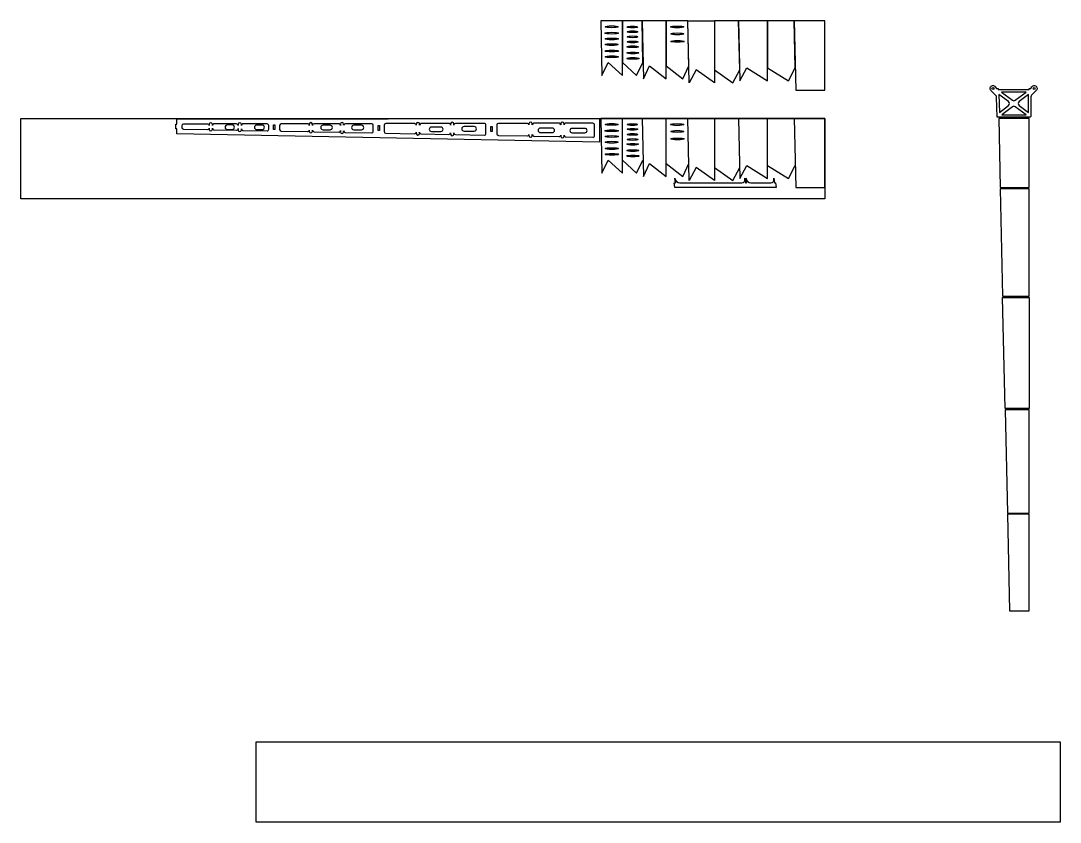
# Model space of a CAD drawing. Header units: millimetres. Extents: x -11497 to 404, y -3854 to 414.
# Drawn here: x -11497 to -10204, y -3258 to -2261 of the extents above; entities that cross this region are included whole.
import ezdxf

# ---------------------------------------------------------------- set-up
doc = ezdxf.new("R2010")
doc.units = ezdxf.units.MM
doc.layers.add('7', color=1, linetype='Continuous')
doc.layers.add('LAYER01', color=7, linetype='Continuous')
doc.layers.add('细线层', color=4, linetype='Continuous', lineweight=25)

msp = doc.modelspace()

# ---------------------------------------------------------------- linework, layer by layer
for p, q in [((-10748.7732, -2382.4594), (-10775.8301, -2382.4594)), ((-10775.8301, -2382.4594), (-10774.3173, -2450.4594)), ((-10748.7732, -2450.4594), (-10748.7732, -2382.4594)), ((-10724.3859, -2382.4594), (-10748.7732, -2382.4594)), ((-10497.1202, -2382.4594), (-10724.3859, -2382.4594)), ((-10724.3859, -2382.4594), (-10722.7786, -2454.7094)), ((-10694.4371, -2454.7094), (-10694.4371, -2382.4594)), ((-10665.6284, -2459.7094), (-10667.3469, -2382.4594)), ((-10634.2836, -2382.4594), (-10634.2836, -2459.7094)), ((-10604.3014, -2382.4594), (-10602.6385, -2457.2094)), ((-10568.2349, -2457.2094), (-10568.2349, -2382.4594)), ((-10535.1382, -2382.4594), (-10533.2201, -2468.6847)), ((-10497.1202, -2468.6847), (-10497.1202, -2382.4594)), ((-10242.8017, -2382.4594), (-10280.8197, -2382.4594)), ((-10280.8197, -2382.4594), (-10278.9015, -2468.6847)), ((-10242.8017, -2468.6847), (-10242.8017, -2382.4594)), ((-10774.3173, -2450.4594), (-10766.4026, -2434.4594)), ((-10766.4026, -2434.4594), (-10748.7732, -2450.4594)), ((-10748.7732, -2434.4594), (-10731.1439, -2450.4594)), ((-10731.1439, -2450.4594), (-10723.2291, -2434.4594)), ((-10722.7786, -2454.7094), (-10715.1584, -2438.7094)), ((-10715.1584, -2438.7094), (-10694.4371, -2454.7094)), ((-10694.4371, -2438.7094), (-10673.7158, -2454.7094)), ((-10673.7158, -2454.7094), (-10666.0955, -2438.7094)), ((-10602.6385, -2457.2094), (-10594.0805, -2441.2094)), ((-10594.0805, -2441.2094), (-10568.2349, -2457.2094)), ((-10568.2349, -2441.2094), (-10542.3893, -2457.2094)), ((-10542.3893, -2457.2094), (-10533.8313, -2441.2094)), ((-10657.1181, -2443.7094), (-10665.6284, -2459.7094)), ((-10634.2836, -2459.7094), (-10657.1181, -2443.7094)), ((-10634.2836, -2443.7094), (-10611.4491, -2459.7094)), ((-10611.4491, -2459.7094), (-10602.9388, -2443.7094)), ((-10533.2201, -2468.6847), (-10497.1202, -2468.6847)), ((-10278.9015, -2468.6847), (-10242.8017, -2468.6847)), ((-10242.8017, -2470.1847), (-10278.8682, -2470.1847)), ((-10278.8682, -2470.1847), (-10275.8983, -2603.6847)), ((-10242.8017, -2603.6847), (-10242.8017, -2470.1847)), ((-10275.8983, -2603.6847), (-10242.8017, -2603.6847)), ((-10272.7839, -2743.6847), (-10275.865, -2605.1847)), ((-10275.865, -2605.1847), (-10242.8017, -2605.1847)), ((-10242.8017, -2605.1847), (-10242.8017, -2743.6847)), ((-10242.8017, -2743.6847), (-10272.7839, -2743.6847)), ((-10242.8017, -2745.1847), (-10272.7505, -2745.1847)), ((-10272.7505, -2745.1847), (-10269.8919, -2873.6847)), ((-10242.8017, -2873.6847), (-10242.8017, -2745.1847)), ((-10269.8919, -2873.6847), (-10242.8017, -2873.6847)), ((-10242.8017, -2875.1847), (-10269.8585, -2875.1847)), ((-10269.8585, -2875.1847), (-10267.189, -2995.1847)), ((-10242.8017, -2995.1847), (-10242.8017, -2875.1847)), ((-10267.189, -2995.1847), (-10242.8017, -2995.1847))]:
    msp.add_line(p, q)
for points in [[(-10766.4026, -2313.0145), (-10748.7732, -2329.0145), (-10748.7732, -2261.0145), (-10775.8301, -2261.0145), (-10774.3173, -2329.0145)], [(-10715.1584, -2317.2645), (-10694.4371, -2333.2645), (-10694.4371, -2261.0145), (-10724.3859, -2261.0145), (-10722.7786, -2333.2645)], [(-10665.6284, -2338.2645), (-10667.3469, -2261.0145), (-10634.2836, -2261.0145), (-10634.2836, -2338.2645), (-10657.1181, -2322.2645)], [(-10594.0805, -2319.7645), (-10568.2349, -2335.7645), (-10568.2349, -2261.0145), (-10604.3014, -2261.0145), (-10602.6385, -2335.7645)], [(-10535.1382, -2261.0145), (-10533.2201, -2347.2399), (-10497.1202, -2347.2399), (-10497.1202, -2261.0145)], [(-10777.4574, -2412.1861), (-11302.8328, -2401.718), (-11302.8328, -2395.6182), (-11304.3328, -2395.6182), (-11304.3328, -2389.6182), (-11302.8328, -2389.6182), (-11302.8328, -2383.6182), (-10777.4574, -2382.4594)], [(-11182.7468, -2390.3581), (-11181.2468, -2390.3581), (-11181.2468, -2396.3581), (-11182.7468, -2396.3581)], [(-11052.6539, -2391.4947), (-11051.1539, -2391.4947), (-11051.1539, -2397.4947), (-11052.6539, -2397.4947)], [(-10912.513, -2392.6515), (-10911.013, -2392.6515), (-10911.013, -2398.6515), (-10912.513, -2398.6515)]]:
    msp.add_lwpolyline(points, close=True)
msp.add_lwpolyline([(-10234.0768, -2347.6596), (-10234.0768, -2347.6596), (-10234.0768, -2347.6596), (-10234.0768, -2347.6596), (-10234.0768, -2347.6596), (-10234.0768, -2347.6596), (-10234.0768, -2347.6596), (-10234.0768, -2347.6596), (-10234.0768, -2347.6596), (-10234.0768, -2347.6596), (-10234.0768, -2347.6596), (-10234.0768, -2347.6596), (-10234.0768, -2347.6596), (-10234.0768, -2347.6596), (-10234.0768, -2347.6596), (-10234.0768, -2347.6596), (-10234.0768, -2347.6596), (-10234.0768, -2347.6596), (-10234.0768, -2347.6596), (-10234.0768, -2347.6596), (-10234.0768, -2347.6596), (-10239.923, -2353.5058, 0.198912367), (-10240.8017, -2355.6271), (-10240.8017, -2380.1271), (-10241.8508, -2380.9594), (-10282.8508, -2380.9594), (-10283.4101, -2355.9064, 0.186993934), (-10284.3018, -2353.852), (-10289.1775, -2348.88), (-10290.3743, -2347.6596), (-10290.3743, -2347.6596), (-10290.3743, -2347.6596), (-10290.3743, -2347.6596), (-10290.3743, -2347.6596), (-10290.3743, -2347.6596, -1.095520715), (-10285.0171, -2343.1992), (-10283.6494, -2345.1847), (-10281.6494, -2345.1847), (-10281.6494, -2346.6847), (-10242.8017, -2346.6847), (-10242.8017, -2345.1847), (-10240.8017, -2345.1847), (-10239.434, -2343.1992, -1.095521692), (-10234.0768, -2347.6596)], format="xyb")
for points in [[(-10268.6265, -2366.3882, 0.497255717), (-10268.6521, -2361.6042), (-10280.4701, -2352.7584), (-10279.9227, -2375.0337)], [(-10260.1822, -2359.9254), (-10246.8017, -2349.6847), (-10277.471, -2349.6847), (-10263.8065, -2359.9423, 0.336163716)], [(-10255.3464, -2366.2931), (-10243.8017, -2374.9594), (-10243.8017, -2352.6847), (-10255.3653, -2361.5089, 0.497264305)], [(-10246.8016, -2377.9594), (-10260.1924, -2367.9363, 0.335383049), (-10263.8101, -2367.9531), (-10276.9236, -2377.96)], [(-11296.8328, -2393.8758, 0.408390407), (-11294.8726, -2395.8754), (-11264.8726, -2396.4732, 0.420060794), (-11262.8328, -2394.4736), (-11262.8328, -2396.0533, 1), (-11258.8328, -2396.0533), (-11258.8328, -2394.633, 0.408390407), (-11256.8726, -2396.6326), (-11228.7866, -2397.1922, 0.420060794), (-11226.7468, -2395.1926), (-11226.7468, -2396.7723, 1), (-11222.7468, -2396.7723), (-11222.7468, -2395.352, 0.408390407), (-11220.7866, -2397.3516), (-11190.7866, -2397.9494, 0.420060794), (-11188.7468, -2395.9497), (-11188.7468, -2391.371, 0.414859758), (-11190.7512, -2389.371), (-11220.7512, -2389.4372, 0.413567662), (-11222.7468, -2391.4372), (-11222.7468, -2389.9438, 1), (-11226.7468, -2389.9438), (-11226.7468, -2391.4504, 0.414213562), (-11228.7468, -2389.4504), (-11256.8328, -2389.4504, 0.414213562), (-11258.8328, -2391.4504), (-11258.8328, -2389.9924, 1), (-11262.8328, -2389.9924), (-11262.8328, -2391.5344, 0.414859758), (-11264.8372, -2389.5344), (-11294.8372, -2389.6006, 0.413567662), (-11296.8328, -2391.6006)], [(-11240.2629, -2396.2759), (-11234.202, -2396.2759, 1), (-11234.202, -2390.6759), (-11240.2629, -2390.6759, 1)], [(-11203.7976, -2396.3277), (-11196.9691, -2396.3277, 1), (-11196.9691, -2390.7277), (-11203.7976, -2390.7277, 1)], [(-11175.2468, -2396.2984, 0.408390407), (-11173.2866, -2398.298), (-11140.3866, -2398.9536, 0.420060794), (-11138.3468, -2396.954), (-11138.3468, -2398.5337, 1), (-11134.3468, -2398.5337), (-11134.3468, -2397.1134, 0.408390407), (-11132.3866, -2399.113), (-11101.5938, -2399.7265, 0.420060794), (-11099.5539, -2397.7269), (-11099.5539, -2399.3066, 1), (-11095.5539, -2399.3066), (-11095.5539, -2397.8863, 0.408390407), (-11093.5938, -2399.8859), (-11060.6938, -2400.5415, 0.420060794), (-11058.6539, -2398.5418), (-11058.6539, -2391.0796, 0.414213562), (-11060.6539, -2389.0796), (-11093.5539, -2389.0796, 0.414213562), (-11095.5539, -2391.0796), (-11095.5539, -2389.6269, 1), (-11099.5539, -2389.6269), (-11099.5539, -2391.1742, 0.414859758), (-11101.5583, -2389.1743), (-11132.3512, -2389.2422, 0.413567662), (-11134.3468, -2391.2422), (-11134.3468, -2389.751, 1), (-11138.3468, -2389.751), (-11138.3468, -2391.2598, 0.414859758), (-11140.3512, -2389.2598), (-11173.2512, -2389.3324, 0.413567662), (-11175.2468, -2391.3324)], [(-11121.1579, -2396.6133), (-11112.3752, -2396.6133, 1), (-11112.3752, -2391.0133), (-11121.1579, -2391.0133, 1)], [(-11082.9678, -2396.6982), (-11073.2881, -2396.6982, 1), (-11073.2881, -2391.0982), (-11082.9678, -2391.0982, 1)], [(-11045.1539, -2398.8905, 0.408390407), (-11043.1938, -2400.8901), (-11007.1938, -2401.6074, 0.420060794), (-11005.1539, -2399.6078), (-11005.1539, -2401.1875, 1), (-11001.1539, -2401.1875), (-11001.1539, -2399.7672, 0.408390407), (-10999.1938, -2401.7668), (-10964.5529, -2402.4571, 0.420060794), (-10962.513, -2400.4575), (-10962.513, -2402.0372, 1), (-10958.513, -2402.0372), (-10958.513, -2400.6169, 0.408390407), (-10956.5529, -2402.6165), (-10920.5529, -2403.3338, 0.420060794), (-10918.513, -2401.3342), (-10918.513, -2390.7749, 0.414859758), (-10920.5174, -2388.7749), (-10956.5174, -2388.8543, 0.413567662), (-10958.513, -2390.8543), (-10958.513, -2389.3631, 1), (-10962.513, -2389.3631), (-10962.513, -2390.872, 0.414859758), (-10964.5174, -2388.872), (-10999.1583, -2388.9484, 0.413567662), (-11001.1539, -2390.9484), (-11001.1539, -2389.4572, 1), (-11005.1539, -2389.4572), (-11005.1539, -2390.966, 0.414859758), (-11007.1583, -2388.966), (-11043.1583, -2389.0454, 0.413567662), (-11045.1539, -2391.0454)], [(-10825.4574, -2390.5652, 0.414213562), (-10827.4574, -2388.5652), (-10859.013, -2388.5652, 0.414213562), (-10861.013, -2390.5652), (-10861.013, -2389.1089, 1), (-10865.013, -2389.1089), (-10865.013, -2390.6525, 0.414213562), (-10867.013, -2388.6525), (-10903.013, -2388.6525, 0.414213562), (-10905.013, -2390.6525), (-10905.013, -2401.6828, 0.408390407), (-10903.0529, -2403.6824), (-10867.0529, -2404.3997, 0.420060794), (-10865.013, -2402.4001), (-10865.013, -2403.9798, 1), (-10861.013, -2403.9798), (-10861.013, -2402.5595, 0.408390407), (-10859.0529, -2404.5591), (-10827.4973, -2405.1879, 0.420060794), (-10825.4574, -2403.1883), (-10825.4574, -2404.768, 1), (-10821.4574, -2404.768), (-10821.4574, -2403.3477, 0.408390407), (-10819.4973, -2405.3473), (-10785.4973, -2406.0247, 0.420060794), (-10783.4574, -2404.0251), (-10783.4574, -2390.4726, 0.414213562), (-10785.4574, -2388.4726), (-10819.4574, -2388.4726, 0.414213562), (-10821.4574, -2390.4726), (-10821.4574, -2389.0189, 1), (-10825.4574, -2389.0189)], [(-10986.3607, -2398.8138), (-10974.6303, -2398.8138, 1), (-10974.6303, -2393.2138), (-10986.3607, -2393.2138, 1)], [(-10945.8314, -2398.298), (-10933.1574, -2398.298, 1), (-10933.1574, -2392.698), (-10945.8314, -2392.698, 1)], [(-10850.925, -2400.1885), (-10836.054, -2400.1885, 1), (-10836.054, -2394.5885), (-10850.925, -2394.5885, 1)], [(-10811.3773, -2400.4669), (-10795.6283, -2400.4669, 1), (-10795.6283, -2394.8669), (-10811.3773, -2394.8669, 1)], [(-10683.5578, -2456.7327), (-10683.4674, -2457.4424, 0.377596309), (-10677.5154, -2462.6847), (-10600.4157, -2462.6847, 0.451804122), (-10596.4477, -2458.1796), (-10596.6078, -2456.9221), (-10595.8501, -2462.8741), (-10594.3621, -2462.6847), (-10595.1198, -2456.7327), (-10595.0295, -2457.4424, 0.377596309), (-10589.0775, -2462.6847), (-10564.357, -2462.6847, 0.451804122), (-10560.3891, -2458.1796), (-10560.5732, -2456.7327), (-10559.8156, -2462.6847), (-10558.3276, -2462.4953), (-10557.5397, -2468.6847), (-10683.5484, -2468.6847), (-10684.2881, -2462.8741), (-10682.8001, -2462.6847)]]:
    msp.add_lwpolyline(points, format="xyb", close=True)
for centre in [(-10287.8994, -2345.1847), (-10236.5517, -2345.1847)]:
    msp.add_circle(centre, 1.25)
for centre, major_axis, ratio in [((-10762.2427, -2389.9381), (8.1247, 0), 0.135715187), ((-10736.4168, -2390.2031), (6.5325, 0), 0.168793635), ((-10680.8692, -2390.1368), (8.2598, 0), 0.133495224), ((-10762.0819, -2397.8757), (8.418, 0), 0.130987732), ((-10762.0283, -2405.0088), (8.2598, 0), 0.133495224), ((-10736.2387, -2402.4261), (6.7377, 0), 0.163654296), ((-10736.2916, -2396.0806), (6.5325, 0), 0.168793635), ((-10680.5218, -2398.7395), (8.2598, 0), 0.133495224), ((-10762.0827, -2412.133), (8.1247, 0), 0.135715187), ((-10736.0802, -2414.7471), (7.2348, 0), 0.152408044), ((-10736.0802, -2408.7717), (6.9746, 0), 0.158096006), ((-10680.263, -2408.0614), (8.2598, 0), 0.133495224), ((-10761.922, -2420.0706), (8.418, 0), 0.130987732), ((-10761.8684, -2427.2037), (8.2598, 0), 0.133495224), ((-10735.7494, -2429.2864), (-7.6964, 0), 0.143267732), ((-10735.9217, -2422.5204), (7.504, 0), 0.146942355)]:
    msp.add_ellipse(centre, major_axis=major_axis, ratio=ratio)
at = {"layer": '7'}
for points in [[(-11497.1202, -2382.4594), (-10497.1202, -2382.4594), (-10497.1202, -2482.4594), (-11497.1202, -2482.4594)], [(-11204.2822, -3158.3687), (-10204.2822, -3158.3687), (-10204.2822, -3258.3687), (-11204.2822, -3258.3687)]]:
    msp.add_lwpolyline(points, close=True, dxfattribs=at)
at = {"layer": 'LAYER01'}
for centre, major_axis, ratio in [((-10762.0819, -2276.4308), (8.418, 0), 0.130987732), ((-10762.2427, -2268.4932), (8.1247, 0), 0.135715187), ((-10736.4168, -2268.7583), (6.5325, 0), 0.168793635), ((-10736.2916, -2274.6358), (6.5325, 0), 0.168793635), ((-10680.8692, -2268.6919), (8.2598, 0), 0.133495224), ((-10762.0283, -2283.5639), (8.2598, 0), 0.133495224), ((-10736.0802, -2287.3269), (6.9746, 0), 0.158096006), ((-10736.2387, -2280.9813), (6.7377, 0), 0.163654296), ((-10680.5218, -2277.2947), (8.2598, 0), 0.133495224), ((-10680.263, -2286.6166), (8.2598, 0), 0.133495224), ((-10761.922, -2298.6257), (8.418, 0), 0.130987732), ((-10762.0827, -2290.6882), (8.1247, 0), 0.135715187), ((-10735.9217, -2301.0756), (7.504, 0), 0.146942355), ((-10736.0802, -2293.3023), (7.2348, 0), 0.152408044), ((-10761.8684, -2305.7589), (8.2598, 0), 0.133495224), ((-10735.7494, -2307.8416), (-7.6964, 0), 0.143267732)]:
    msp.add_ellipse(centre, major_axis=major_axis, ratio=ratio, dxfattribs=at)
at = {"layer": '细线层'}
for points in [[(-10724.3859, -2261.0145), (-10748.7732, -2261.0145), (-10748.7732, -2313.0145), (-10731.1439, -2329.0145), (-10723.2291, -2313.0145)], [(-10694.4371, -2261.0145), (-10694.4371, -2317.2645), (-10673.7158, -2333.2645), (-10666.0955, -2317.2645), (-10667.3469, -2261.0145)], [(-10634.2836, -2261.0145), (-10634.2836, -2322.2645), (-10611.4491, -2338.2645), (-10602.9388, -2322.2645), (-10604.3014, -2261.0145)], [(-10568.2349, -2261.0145), (-10568.2349, -2319.7645), (-10542.3893, -2335.7645), (-10533.8313, -2319.7645), (-10535.1382, -2261.0145)]]:
    msp.add_lwpolyline(points, close=True, dxfattribs=at)

doc.saveas('drawing.dxf')
